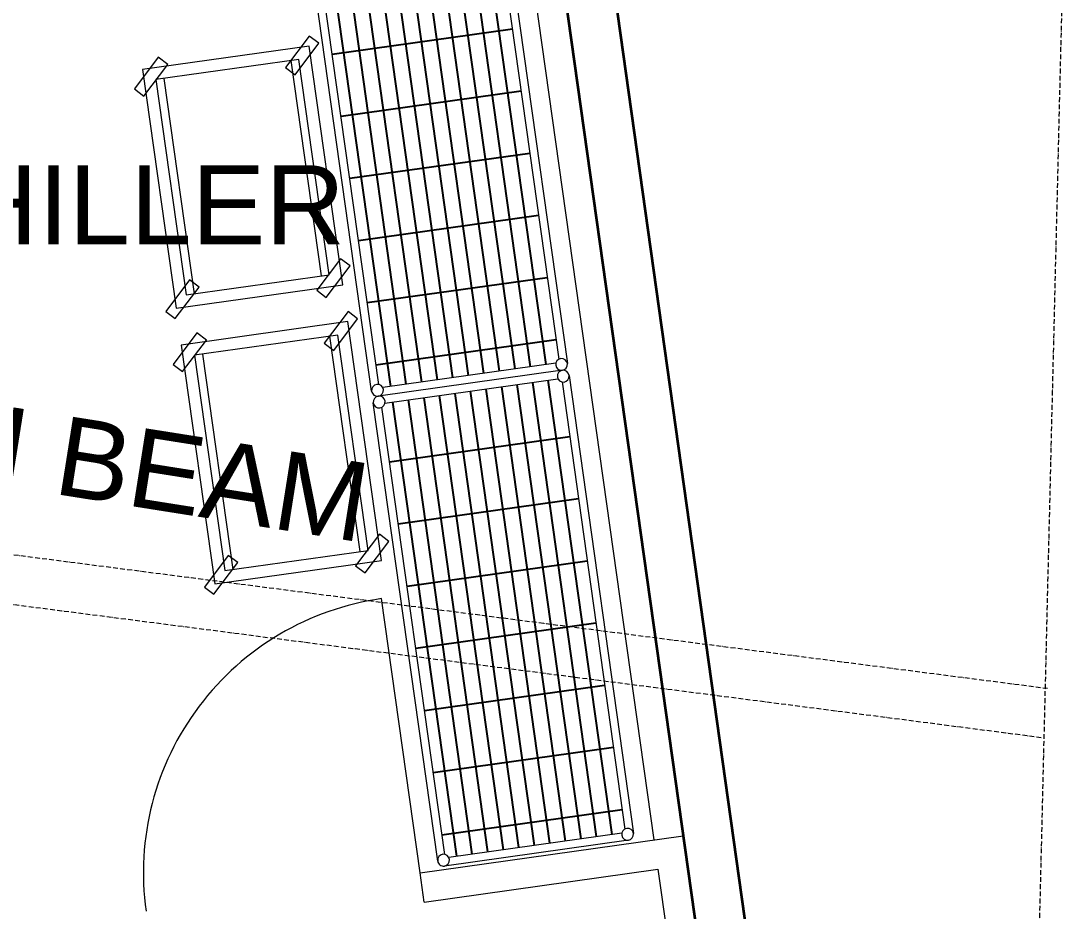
# Model space of a CAD drawing. Header units: millimetres. Extents: x -159872 to 386485, y -250577 to 158966.
# Drawn here: x 179347 to 181969, y -1078 to 1174 of the extents above; entities that cross this region are included whole.
import ezdxf

# ---------------------------------------------------------------- set-up
doc = ezdxf.new("R2010")
doc.units = ezdxf.units.MM
doc.linetypes.add('ACAD_ISO10W100', pattern=[18, 12, -3, 0, -3])
doc.layers.get('0').update_dxf_attribs({"lineweight": 25})
for name, color, linetype, lineweight in [('LDS-equipment-kitchen equipment', 3, 'Continuous', 13), ('LDS-equipment-kitchen equipment_Hatch', 7, 'Continuous', 5), ('LDS-struct-extg-ceiling beams', 252, 'ACAD_ISO10W100', 9), ('LDS-struct-new-walls', 6, 'Continuous', 35), ('LDS-text-room names', 3, 'Continuous', 18)]:
    doc.layers.add(name, color=color, linetype=linetype, lineweight=lineweight)
doc.styles.add('Arial', font='Arial.ttf')

# ---------------------------------------------------------------- blocks, each defined once
blk = doc.blocks.new('Group-196')
at = {"layer": 'LDS-equipment-kitchen equipment_Hatch', "linetype": 'Continuous', "lineweight": 25}
h = blk.add_hatch(dxfattribs=at)
h.set_pattern_fill('GRATE', angle=188, style=0, pattern_type=2)
h.set_pattern_definition([(98, (119936.324, 35823.79), (-39.3013, -5.5234), []), (188, (119936.32, 35823.79), (22.094, -157.205), [])])
edge = h.paths.add_edge_path()
edge.add_arc((119743.3, 35508.9), 15, 27.4712, 78.5288, ccw=False)
edge.add_line((119756.6, 35515.8), (120194, 35577.3))
edge.add_arc((120208.7, 35574.3), 15, 117.4712, 168.5288, ccw=False)
edge.add_line((120201.8, 35587.6), (120042.9, 36718.2))
edge.add_arc((120045.9, 36732.9), 15, 207.4712, 258.5288, ccw=False)
edge.add_line((120032.6, 36726), (119595.1, 36664.5))
edge.add_arc((119580.4, 36667.5), 15, 297.4712, 348.5288, ccw=False)
edge.add_line((119587.4, 36654.2), (119746.3, 35523.6))
at = {"layer": 'LDS-equipment-kitchen equipment'}
for p, q in [((120043.8, 36747.7), (119578.4, 36682.3)), ((120060.7, 36735), (120223.6, 35576.4)), ((119595.1, 36664.5), (120032.6, 36726)), ((120042.9, 36718.2), (120201.8, 35587.6)), ((119728.4, 35506.8), (119565.6, 36665.4)), ((119746.3, 35523.6), (119587.4, 36654.2)), ((120194, 35577.3), (119756.6, 35515.8)), ((120210.8, 35559.4), (119745.4, 35494))]:
    blk.add_line(p, q, dxfattribs=at)
for centre, start, end in [((120045.9, 36732.9), 98, 8), ((120045.9, 36732.9), 8, 98), ((119580.4, 36667.5), 98, 188), ((119580.4, 36667.5), 188, 98), ((120208.7, 35574.3), 8, 278), ((120208.7, 35574.3), 278, 8), ((119743.3, 35508.9), 278, 188), ((119743.3, 35508.9), 188, 278)]:
    blk.add_arc(centre, 15, start, end, dxfattribs=at)
blk = doc.blocks.new('Group-197')
at = {"layer": 'LDS-equipment-kitchen equipment_Hatch', "linetype": 'Continuous', "lineweight": 25}
h = blk.add_hatch(dxfattribs=at)
h.set_pattern_fill('GRATE', angle=188, style=0, pattern_type=2)
h.set_pattern_definition([(98, (119769.316, 37012.114), (-39.3013, -5.5234), []), (188, (119769.32, 37012.11), (22.094, -157.205), [])])
edge = h.paths.add_edge_path()
edge.add_arc((119576.3, 36697.2), 15, 27.4712, 78.5288, ccw=False)
edge.add_line((119589.6, 36704.1), (120027, 36765.6))
edge.add_arc((120041.7, 36762.6), 15, 117.4712, 168.5288, ccw=False)
edge.add_line((120034.8, 36775.9), (119875.9, 37906.5))
edge.add_arc((119878.9, 37921.2), 15, 207.4712, 258.5288, ccw=False)
edge.add_line((119865.6, 37914.3), (119428.1, 37852.8))
edge.add_arc((119413.4, 37855.8), 15, 297.4712, 348.5288, ccw=False)
edge.add_line((119420.4, 37842.5), (119579.3, 36711.9))
at = {"layer": 'LDS-equipment-kitchen equipment'}
for p, q in [((119876.8, 37936.1), (119411.3, 37870.6)), ((119428.1, 37852.8), (119865.6, 37914.3)), ((119875.9, 37906.5), (120034.8, 36775.9)), ((119893.7, 37923.3), (120056.5, 36764.7)), ((119561.4, 36695.1), (119398.6, 37853.7)), ((119579.3, 36711.9), (119420.4, 37842.5)), ((120027, 36765.6), (119589.6, 36704.1)), ((120043.8, 36747.7), (119578.4, 36682.3))]:
    blk.add_line(p, q, dxfattribs=at)
for centre, start, end in [((119878.9, 37921.2), 98, 8), ((119878.9, 37921.2), 8, 98), ((119413.4, 37855.8), 98, 188), ((119413.4, 37855.8), 188, 98), ((120041.7, 36762.6), 8, 278), ((120041.7, 36762.6), 278, 8), ((119576.3, 36697.2), 278, 188), ((119576.3, 36697.2), 188, 278)]:
    blk.add_arc(centre, 15, start, end, dxfattribs=at)
blk = doc.blocks.new('A$C64ce50d2')
for p, q in [((605.6, 420.9), (55.6, 420.8)), ((55.6, 420.8), (55.6, 55.3)), ((605.6, 55.4), (605.6, 420.9)), ((605.6, 400.9), (55.6, 400.8)), ((55.6, 75.3), (605.6, 75.4)), ((55.6, 55.3), (605.6, 55.4))]:
    blk.add_line(p, q)
at = {"flags": 128}
for points in [[(91.9, 407.1), (21.2, 477.8), (0, 456.6), (70.7, 385.9)], [(660.5, 407.2), (589.8, 477.9), (568.6, 456.7), (639.3, 386)], [(635.6, 25.4), (635.6, 450.9), (25.6, 450.8), (25.6, 25.3)], [(91.9, 21.2), (21.2, 91.9), (0, 70.7), (70.7, 0)], [(660.5, 21.3), (589.8, 92), (568.6, 70.8), (639.3, 0.1)]]:
    blk.add_lwpolyline(points, close=True, dxfattribs=at)

msp = doc.modelspace()

# ---------------------------------------------------------------- linework, layer by layer
at = {"layer": 'LDS-equipment-kitchen equipment'}
for p, q in [((180586.39975, 1677.28581), (180948.24982, -897.41117)), ((180357.67765, -980.41067), (180260.25648, -287.22303)), ((180357.67765, -980.41067), (181022.51992, -886.97319)), ((180368.11563, -1054.68078), (180357.67765, -980.41067)), ((180368.11563, -1054.68078), (180958.6878, -971.68127)), ((180958.6878, -971.68127), (181237.034, -2952.21741))]:
    msp.add_line(p, q, dxfattribs=at)
msp.add_arc((180357.67765, -980.41067), 700, 98, 188, dxfattribs=at)
at = {"layer": 'LDS-struct-extg-ceiling beams'}
for p, q in [((181864.92345, -3554.94671), (181993.24599, 1722.11275)), ((181944.5381, -514.86097), (177445.8939, 66.67472)), ((181928.51281, -638.82947), (177429.86861, -57.29378))]:
    msp.add_line(p, q, dxfattribs=at)
at = {"layer": 'LDS-struct-new-walls'}
for p, q in [((179964.59326, 7538.72824), (181523.70759, -3554.94671)), ((179858.96926, 7392.11995), (181397.47915, -3554.94671))]:
    msp.add_line(p, q, dxfattribs=at)

# ---------------------------------------------------------------- block references
at = {"layer": 'LDS-equipment-kitchen equipment'}
for name in ['Group-197', 'Group-196']:
    msp.add_blockref(name, (60673.51323, -36457.51522), dxfattribs=at)
at = {"layer": 'LDS-equipment-kitchen equipment', "rotation": 97.99999999991032}
for p in [(180190.33787, 484.44363), (180288.28828, -212.50974)]:
    msp.add_blockref('A$C64ce50d2', p, dxfattribs=at)

# ---------------------------------------------------------------- texts
at = {"layer": 'LDS-struct-extg-ceiling beams', "insert": (177969.15105, 411.93753), "char_height": 200, "width": 3000, "attachment_point": 1, "rotation": 351, "line_spacing_factor": 1.004016, "style": 'Arial'}
msp.add_mtext('310 X 130 I BEAM', dxfattribs=at)
at = {"layer": 'LDS-text-room names', "insert": (178987.72244, 808.564), "char_height": 200, "attachment_point": 1, "line_spacing_factor": 0.25, "style": 'Arial'}
msp.add_mtext('CHILLER', dxfattribs=at)

doc.saveas('drawing.dxf')
